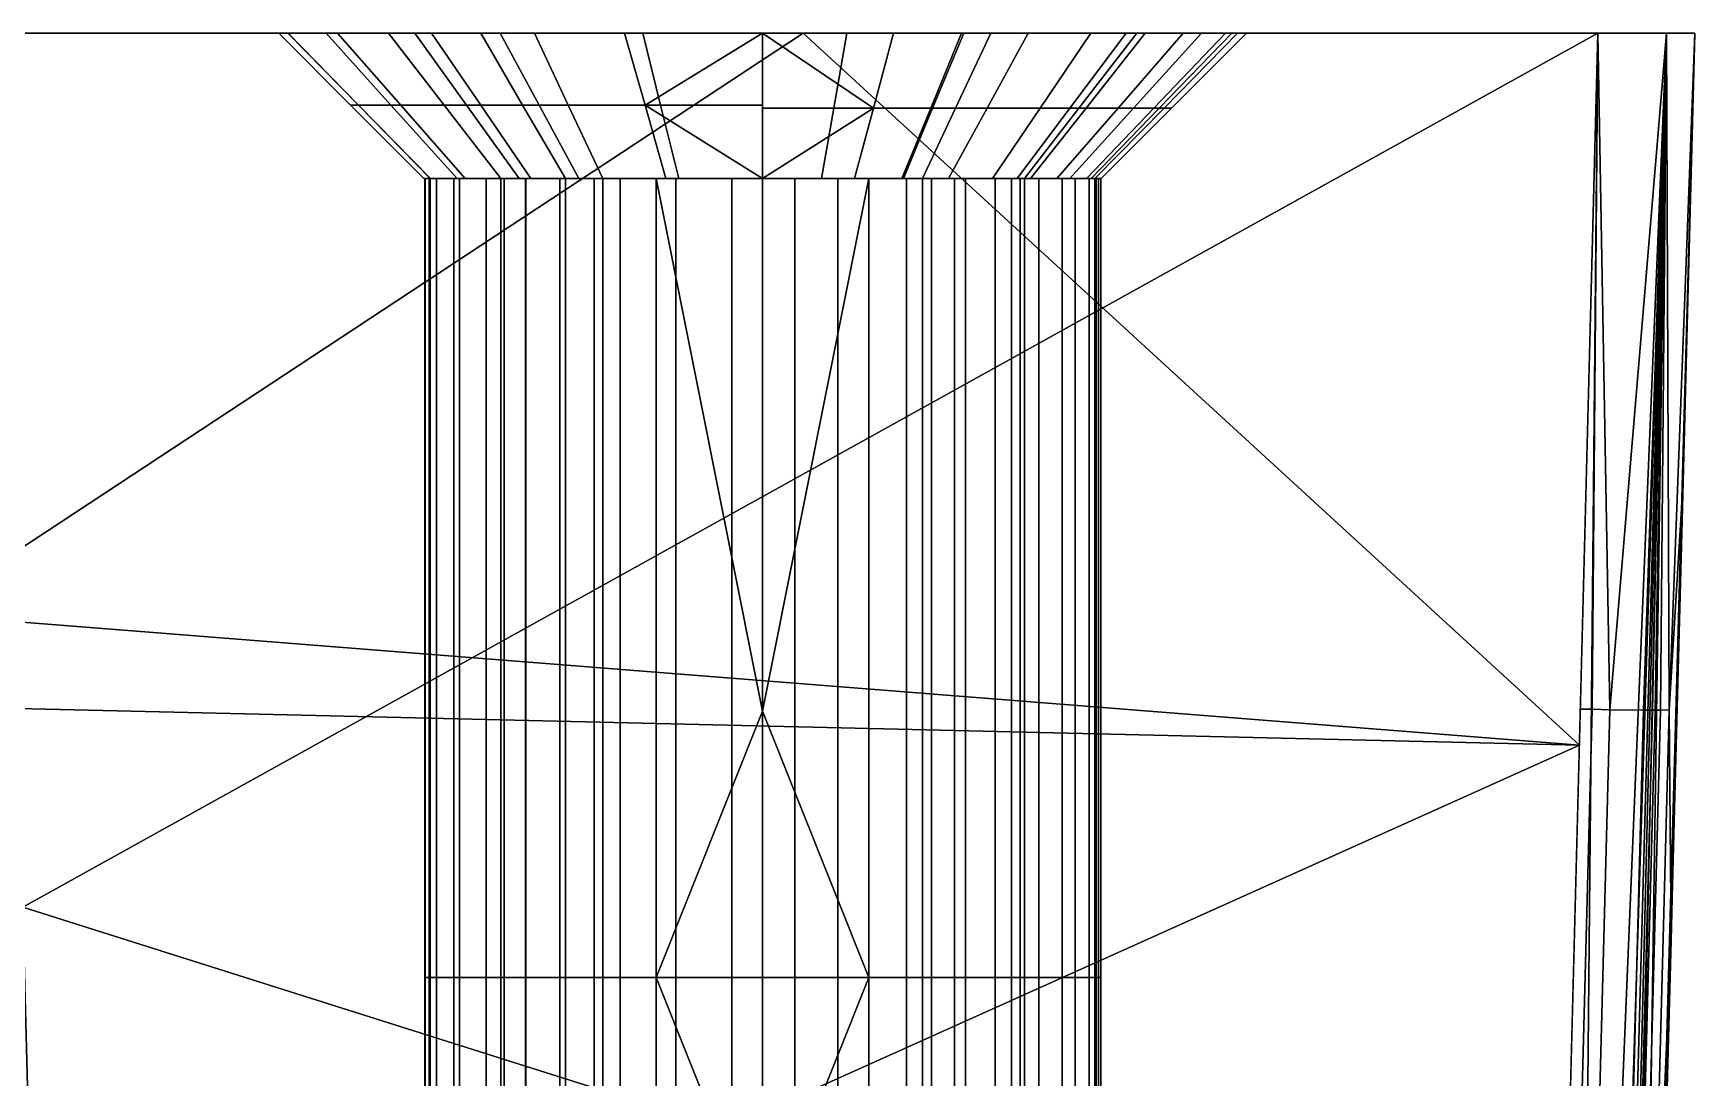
# Model space of a CAD drawing. Extents: x -30.2 to 30.1, y -17.9 to 0.1.
# Drawn here: x 4.23 to 12.81, y -5.26 to 0.13 of the extents above; entities that cross this region are included whole.
import ezdxf

# ---------------------------------------------------------------- set-up
doc = ezdxf.new("R2010")
doc.units = 0
doc.header["$MEASUREMENT"] = 0
doc.layers.add('Pux Jalapa', color=255, linetype='CONTINUOUS')

msp = doc.modelspace()

# ---------------------------------------------------------------- linework, layer by layer
at = {"layer": 'Pux Jalapa'}
for points in [[(0, 0.1319, -7.5642), (12.3144, 0.1319, -7.5642), (4.1789, -4.3812, -7.4461)], [(4.9286, 0.1319, 3.7821), (4.9286, 0.1319, 5.6732), (2.9571, 0.1319, 5.6732), (2.9571, 0.1319, 3.7821)], [(4.9286, 0.1319, 1.8911), (4.9286, 0.1319, 3.7821), (2.9571, 0.1319, 3.7821), (2.9571, 0.1319, 1.8911)], [(4.9286, 0.1319, 0), (4.9286, 0.1319, 1.8911), (2.9571, 0.1319, 1.8911), (2.9571, 0.1319, 0)], [(4.9286, 0.1319, -1.8911), (4.9286, 0.1319, 0), (2.9571, 0.1319, 0), (2.9571, 0.1319, -1.8911)], [(4.9286, 0.1319, -3.7821), (4.9286, 0.1319, -1.8911), (2.9571, 0.1319, -1.8911), (2.9571, 0.1319, -3.7821)], [(4.9286, 0.1319, -5.6732), (4.9286, 0.1319, -3.7821), (2.9571, 0.1319, -3.7821), (2.9571, 0.1319, -5.6732)], [(2.9571, 0.1319, 5.6732), (4.9286, 0.1319, 5.6732), (3.6219, 0.1319, 7.5642)], [(4.9286, 0.1319, -5.6732), (2.9571, 0.1319, -5.6732), (3.6219, 0.1319, -7.5642)], [(5.0706, 0.1319, 7.5642), (3.6219, 0.1319, 7.5642), (4.9286, 0.1319, 5.6732)], [(3.6219, 0.1319, -7.5642), (5.0706, 0.1319, -7.5642), (4.9286, 0.1319, -5.6732)], [(8.2096, 0.1319, 7.5642), (4.1048, 0.1319, 7.5642), (3.6522, -2.8681, 7.4857)], [(12.2182, -3.5435, 7.468), (8.2096, 0.1319, 7.5642), (3.6522, -2.8681, 7.4857)], [(12.3144, 0.1319, -7.5642), (12.1304, -6.8943, -7.3802), (4.1789, -4.3812, -7.4461)], [(6.9, 0.1319, 3.7821), (6.9, 0.1319, 5.6732), (4.9286, 0.1319, 5.6732), (4.9286, 0.1319, 3.7821)], [(6.9, 0.1319, -5.6732), (6.9, 0.1319, -3.7821), (4.9286, 0.1319, -3.7821), (4.9286, 0.1319, -5.6732)], [(6.5194, 0.1319, 7.5642), (5.0706, 0.1319, 7.5642), (4.9286, 0.1319, 5.6732)], [(5.0706, 0.1319, -7.5642), (6.5194, 0.1319, -7.5642), (4.9286, 0.1319, -5.6732)], [(6.75, 0.1319, -2.1651), (5.8349, 0.1319, -1.25), (4.9286, 0.1319, -1.8911)], [(5.8349, 0.1319, -1.25), (5.5, 0.1319, 0), (4.9286, 0.1319, 0)], [(5.5, 0.1319, 0), (5.8349, 0.1319, 1.25), (4.9286, 0.1319, 0)], [(5.8349, 0.1319, 1.25), (6.75, 0.1319, 2.1651), (4.9286, 0.1319, 1.8911)], [(4.9286, 0.1319, 5.6732), (6.9, 0.1319, 5.6732), (6.5194, 0.1319, 7.5642)], [(6.9, 0.1319, 3.7821), (4.9286, 0.1319, 3.7821), (6.75, 0.1319, 2.1651)], [(4.9286, 0.1319, 3.7821), (4.9286, 0.1319, 1.8911), (6.75, 0.1319, 2.1651)], [(4.9286, 0.1319, 1.8911), (4.9286, 0.1319, 0), (5.8349, 0.1319, 1.25)], [(4.9286, 0.1319, 0), (4.9286, 0.1319, -1.8911), (5.8349, 0.1319, -1.25)], [(4.9286, 0.1319, -1.8911), (4.9286, 0.1319, -3.7821), (6.75, 0.1319, -2.1651)], [(4.9286, 0.1319, -3.7821), (6.9, 0.1319, -3.7821), (6.75, 0.1319, -2.1651)], [(6.9, 0.1319, -5.6732), (4.9286, 0.1319, -5.6732), (6.5194, 0.1319, -7.5642)], [(5.501, 0.1319, -0.069), (5.8718, -0.2391, -0.0588), (5.9119, -0.2391, -0.4153), (5.548, 0.1319, -0.4877)], [(5.549, 0.1319, 0.4926), (5.9128, -0.2391, 0.4195), (5.8718, -0.2391, -0.0588), (5.501, 0.1319, -0.069)], [(5.548, 0.1319, -0.4877), (5.9119, -0.2391, -0.4153), (6.0799, -0.2391, -0.9197), (5.7453, 0.1319, -1.08)], [(5.8048, 0.1319, 1.1963), (6.1306, -0.2391, 1.0187), (5.9128, -0.2391, 0.4195), (5.549, 0.1319, 0.4926)], [(5.7453, 0.1319, -1.08), (6.0799, -0.2391, -0.9197), (6.4708, -0.2391, -1.4812), (6.2042, 0.1319, -1.7393)], [(6.0675, 0.1319, 1.586), (6.3543, -0.2391, 1.3506), (6.1306, -0.2391, 1.0187), (5.8048, 0.1319, 1.1963)], [(6.2905, 0.1319, 1.8242), (6.5442, -0.2391, 1.5535), (6.3543, -0.2391, 1.3506), (6.0675, 0.1319, 1.586)], [(6.2042, 0.1319, -1.7393), (6.4708, -0.2391, -1.4812), (6.7604, -0.2391, -1.7308), (6.5443, 0.1319, -2.0325)], [(6.6444, 0.1319, 2.1006), (6.8456, -0.2391, 1.7888), (6.5442, -0.2391, 1.5535), (6.2905, 0.1319, 1.8242)], [(7.9681, 0.1319, 7.5642), (6.5194, 0.1319, 7.5642), (6.9, 0.1319, 5.6732)], [(6.5194, 0.1319, -7.5642), (7.9681, 0.1319, -7.5642), (6.9, 0.1319, -5.6732)], [(6.5443, 0.1319, -2.0325), (6.7604, -0.2391, -1.7308), (6.9964, -0.2391, -1.8776), (6.8215, 0.1319, -2.2048)], [(7.3806, 0.1319, 2.4221), (7.4726, -0.2391, 2.0626), (6.8456, -0.2391, 1.7888), (6.6444, 0.1319, 2.1006)], [(8, 0.1319, -2.5), (6.75, 0.1319, -2.1651), (6.9, 0.1319, -3.7821)], [(6.75, 0.1319, 2.1651), (8, 0.1319, 2.5), (6.9, 0.1319, 3.7821)], [(6.8215, 0.1319, -2.2048), (6.9964, -0.2391, -1.8776), (7.3926, -0.2391, -2.0405), (7.2868, 0.1319, -2.3961)], [(8.8714, 0.1319, 3.7821), (8.8714, 0.1319, 5.6732), (6.9, 0.1319, 5.6732), (6.9, 0.1319, 3.7821)], [(8.8714, 0.1319, -5.6732), (8.8714, 0.1319, -3.7821), (6.9, 0.1319, -3.7821), (6.9, 0.1319, -5.6732)], [(6.9, 0.1319, 5.6732), (8.8714, 0.1319, 5.6732), (7.9681, 0.1319, 7.5642)], [(8.8714, 0.1319, 3.7821), (6.9, 0.1319, 3.7821), (8, 0.1319, 2.5)], [(6.9, 0.1319, -3.7821), (8.8714, 0.1319, -3.7821), (8, 0.1319, -2.5)], [(8.8714, 0.1319, -5.6732), (6.9, 0.1319, -5.6732), (7.9681, 0.1319, -7.5642)], [(8, 0.1319, -2.5), (7.2868, 0.1319, -2.3961), (7.3926, -0.2391, -2.0405)], [(8, 0.1319, 2.5), (8, -0.2391, 2.129), (7.4726, -0.2391, 2.0626), (7.3806, 0.1319, 2.4221)], [(8, -0.6181, -1.75), (8, 0.1319, -2.5), (7.3926, -0.2391, -2.0405)], [(9.4169, 0.1319, 7.5642), (7.9681, 0.1319, 7.5642), (8.8714, 0.1319, 5.6732)], [(7.9681, 0.1319, -7.5642), (9.4169, 0.1319, -7.5642), (8.8714, 0.1319, -5.6732)], [(8.4354, 0.1319, 2.4618), (8.3681, -0.2545, 2.0813), (8, -0.2545, 2.1136), (8, 0.1319, 2.5)], [(8, 0.1319, -2.5), (8, -0.6181, -1.75), (8.5719, -0.2545, -2.0347)], [(8.6765, 0.1319, -2.4067), (8, 0.1319, -2.5), (8.5719, -0.2545, -2.0347)], [(8, 0.1319, 2.5), (9.25, 0.1319, 2.1651), (8.8714, 0.1319, 3.7821)], [(9.25, 0.1319, -2.1651), (8, 0.1319, -2.5), (8.8714, 0.1319, -3.7821)], [(12.2182, -3.5435, 7.468), (12.3144, 0.1319, 7.5642), (8.2096, 0.1319, 7.5642)], [(9.0384, 0.1319, 2.2741), (8.8779, -0.2545, 1.9226), (8.3681, -0.2545, 2.0813), (8.4354, 0.1319, 2.4618)], [(8.6765, 0.1319, -2.4067), (8.5719, -0.2545, -2.0347), (8.8684, -0.2545, -1.927), (9.0271, 0.1319, -2.2793)], [(9.0271, 0.1319, -2.2793), (8.8684, -0.2545, -1.927), (8.9963, -0.2545, -1.864), (9.1785, 0.1319, -2.2048)], [(10.8428, 0.1319, 3.7821), (10.8428, 0.1319, 5.6732), (8.8714, 0.1319, 5.6732), (8.8714, 0.1319, 3.7821)], [(10.8428, 0.1319, -5.6732), (10.8428, 0.1319, -3.7821), (8.8714, 0.1319, -3.7821), (8.8714, 0.1319, -5.6732)], [(8.8714, 0.1319, 5.6732), (10.8428, 0.1319, 5.6732), (9.4169, 0.1319, 7.5642)], [(10.8428, 0.1319, 3.7821), (8.8714, 0.1319, 3.7821), (9.25, 0.1319, 2.1651)], [(8.8714, 0.1319, -3.7821), (10.8428, 0.1319, -3.7821), (9.25, 0.1319, -2.1651)], [(10.8428, 0.1319, -5.6732), (8.8714, 0.1319, -5.6732), (9.4169, 0.1319, -7.5642)], [(9.6956, 0.1319, 1.8371), (9.4335, -0.2545, 1.5531), (8.8779, -0.2545, 1.9226), (9.0384, 0.1319, 2.2741)], [(9.1785, 0.1319, -2.2048), (8.9963, -0.2545, -1.864), (9.1592, -0.2545, -1.7674), (9.3711, 0.1319, -2.0905)], [(9.3711, 0.1319, -2.0905), (9.1592, -0.2545, -1.7674), (9.587, -0.2545, -1.396), (9.8771, 0.1319, -1.6512)], [(9.25, 0.1319, 2.1651), (10.1651, 0.1319, 1.25), (10.8428, 0.1319, 3.7821)], [(10.1651, 0.1319, -1.25), (9.25, 0.1319, -2.1651), (10.8428, 0.1319, -3.7821)], [(10.8656, 0.1319, 7.5642), (9.4169, 0.1319, 7.5642), (10.8428, 0.1319, 5.6732)], [(9.4169, 0.1319, -7.5642), (10.8656, 0.1319, -7.5642), (10.8428, 0.1319, -5.6732)], [(9.9325, 0.1319, 1.586), (9.6338, -0.2545, 1.3409), (9.4335, -0.2545, 1.5531), (9.6956, 0.1319, 1.8371)], [(9.8771, 0.1319, -1.6512), (9.587, -0.2545, -1.396), (9.9161, -0.2545, -0.8921), (10.2664, 0.1319, -1.0551)], [(9.9758, 0.1319, 1.5317), (9.6704, -0.2545, 1.295), (9.6338, -0.2545, 1.3409), (9.9325, 0.1319, 1.586)], [(10.1714, 0.1319, 1.2389), (9.8358, -0.2545, 1.0474), (9.6704, -0.2545, 1.295), (9.9758, 0.1319, 1.5317)], [(10.3906, 0.1319, 0.7314), (10.0211, -0.2545, 0.6183), (9.8358, -0.2545, 1.0474), (10.1714, 0.1319, 1.2389)], [(10.2664, 0.1319, -1.0551), (9.9161, -0.2545, -0.8921), (10.0482, -0.2545, -0.5216), (10.4227, 0.1319, -0.617)], [(10.4985, 0.1319, -0.0858), (10.1124, -0.2545, -0.0725), (10.0211, -0.2545, 0.6183), (10.3906, 0.1319, 0.7314)], [(10.4227, 0.1319, -0.617), (10.0482, -0.2545, -0.5216), (10.073, -0.2545, -0.4123), (10.452, 0.1319, -0.4877)], [(10.452, 0.1319, -0.4877), (10.073, -0.2545, -0.4123), (10.1124, -0.2545, -0.0725), (10.4985, 0.1319, -0.0858)], [(10.1651, 0.1319, 1.25), (10.5, 0.1319, 0), (12.8142, 0.1319, 1.4129)], [(10.5, 0.1319, 0), (10.1651, 0.1319, -1.25), (12.8142, 0.1319, -1.4129)], [(10.8428, 0.1319, -3.7821), (12.8142, 0.1319, -1.4129), (10.1651, 0.1319, -1.25)], [(12.8142, 0.1319, 1.4129), (10.8428, 0.1319, 3.7821), (10.1651, 0.1319, 1.25)], [(12.8142, 0.1319, -1.4129), (12.8142, 0.1319, 0), (10.5, 0.1319, 0)], [(12.8142, 0.1319, 0), (12.8142, 0.1319, 1.4129), (10.5, 0.1319, 0)], [(12.8142, 0.1319, -7.0644), (12.8142, 0.1319, -5.6515), (10.8428, 0.1319, -5.6732)], [(12.8142, 0.1319, -5.6515), (12.8142, 0.1319, -4.2386), (10.8428, 0.1319, -5.6732)], [(12.8142, 0.1319, -4.2386), (12.8142, 0.1319, -2.8258), (10.8428, 0.1319, -3.7821)], [(12.8142, 0.1319, -2.8258), (12.8142, 0.1319, -1.4129), (10.8428, 0.1319, -3.7821)], [(12.8142, 0.1319, 1.4129), (12.8142, 0.1319, 2.8258), (10.8428, 0.1319, 3.7821)], [(12.8142, 0.1319, 2.8258), (12.8142, 0.1319, 4.2386), (10.8428, 0.1319, 3.7821)], [(12.8142, 0.1319, 4.2386), (12.8142, 0.1319, 5.6515), (10.8428, 0.1319, 5.6732)], [(12.8142, 0.1319, 5.6515), (12.8142, 0.1319, 7.0644), (10.8428, 0.1319, 5.6732)], [(10.8428, 0.1319, 5.6732), (10.8428, 0.1319, 3.7821), (12.8142, 0.1319, 4.2386)], [(10.8428, 0.1319, -3.7821), (10.8428, 0.1319, -5.6732), (12.8142, 0.1319, -4.2386)], [(10.8656, 0.1319, -7.5642), (12.8142, 0.1319, -7.0644), (10.8428, 0.1319, -5.6732)], [(10.8428, 0.1319, 5.6732), (12.8142, 0.1319, 7.0644), (10.8656, 0.1319, 7.5642)], [(12.3144, 0.1319, -7.5642), (12.8142, 0.1319, -7.0644), (10.8656, 0.1319, -7.5642)], [(12.8142, 0.1319, 7.0644), (12.3144, 0.1319, 7.5642), (10.8656, 0.1319, 7.5642)], [(12.17, -5.3812, 7.4199), (12.3144, 0.1319, 7.5642), (12.2082, -10.8981, 7.2409)], [(12.3144, 0.1319, 7.5642), (12.6679, 0.1319, 7.4179), (12.2082, -10.8981, 7.2409)], [(12.317, -10.8994, 7.1816), (12.2082, -10.8981, 7.2409), (12.6679, 0.1319, 7.4179)], [(12.3144, 0.1319, -7.5642), (12.223, -3.3574, -7.4729), (12.2836, -3.3589, -7.4691)], [(12.2836, -3.3589, -7.4691), (12.3757, -3.3607, -7.4489), (12.3144, 0.1319, -7.5642)], [(12.6679, 0.1319, -7.4179), (12.3144, 0.1319, -7.5642), (12.3757, -3.3607, -7.4489)], [(12.3659, -10.8997, 7.1416), (12.317, -10.8994, 7.1816), (12.6679, 0.1319, 7.4179)], [(12.3973, -10.8996, 7.1097), (12.3659, -10.8997, 7.1416), (12.6679, 0.1319, 7.4179)], [(12.3757, -3.3607, -7.4489), (12.5497, -3.3627, -7.3511), (12.6679, 0.1319, -7.4179)], [(12.4343, -10.8994, 7.0633), (12.3973, -10.8996, 7.1097), (12.6679, 0.1319, 7.4179)], [(12.5065, -10.8973, 6.9118), (12.4343, -10.8994, 7.0633), (12.6679, 0.1319, 7.4179)], [(12.8142, 0.1319, 7.0644), (12.6699, -5.3812, 6.92), (12.5065, -10.8973, 6.9118)], [(12.6679, 0.1319, 7.4179), (12.8142, 0.1319, 7.0644), (12.5065, -10.8973, 6.9118)], [(12.5497, -3.3627, -7.3511), (12.5967, -3.3628, -7.3047), (12.6679, 0.1319, -7.4179)], [(12.5967, -3.3628, -7.3047), (12.6093, -3.3627, -7.29), (12.6679, 0.1319, -7.4179)], [(12.6093, -3.3627, -7.29), (12.6375, -3.3624, -7.2521), (12.6679, 0.1319, -7.4179)], [(12.6375, -3.3624, -7.2521), (12.6815, -3.3615, -7.1717), (12.6679, 0.1319, -7.4179)], [(12.8142, 0.1319, -7.0644), (12.6679, 0.1319, -7.4179), (12.6815, -3.3615, -7.1717)], [(12.7529, -2.2101, -7.0031), (12.8142, 0.1319, -7.0644), (12.6815, -3.3615, -7.1717)], [(12.8142, 0.1319, -5.78), (12.8142, 0.1319, -4.4955), (12.7765, -1.3072, -5.3619)], [(12.8142, 0.1319, -4.4955), (12.8142, 0.1319, -3.2111), (12.7765, -1.3072, -3.5746)], [(12.8142, 0.1319, -3.2111), (12.8142, 0.1319, -1.9267), (12.7765, -1.3072, -1.7873)], [(12.8142, 0.1319, -1.9267), (12.8142, 0.1319, -0.6422), (12.7765, -1.3072, -1.7873)], [(12.8142, 0.1319, -0.6422), (12.8142, 0.1319, 0.6422), (12.7765, -1.3072, 0)], [(12.8142, 0.1319, 0.6422), (12.8142, 0.1319, 1.9267), (12.7765, -1.3072, 1.7873)], [(12.8142, 0.1319, 1.9267), (12.8142, 0.1319, 3.2111), (12.7765, -1.3072, 1.7873)], [(12.8142, 0.1319, 3.2111), (12.8142, 0.1319, 4.4955), (12.7765, -1.3072, 3.5746)], [(12.8142, 0.1319, 4.4955), (12.8142, 0.1319, 5.78), (12.7765, -1.3072, 5.3619)], [(12.7765, -1.3072, 5.3619), (12.7765, -1.3072, 3.5746), (12.8142, 0.1319, 4.4955)], [(12.7765, -1.3072, 3.5746), (12.7765, -1.3072, 1.7873), (12.8142, 0.1319, 3.2111)], [(12.7765, -1.3072, 1.7873), (12.7765, -1.3072, 0), (12.8142, 0.1319, 0.6422)], [(12.7765, -1.3072, 0), (12.7765, -1.3072, -1.7873), (12.8142, 0.1319, -0.6422)], [(12.7765, -1.3072, -1.7873), (12.7765, -1.3072, -3.5746), (12.8142, 0.1319, -3.2111)], [(12.7765, -1.3072, -3.5746), (12.7765, -1.3072, -5.3619), (12.8142, 0.1319, -4.4955)], [(12.7765, -1.3072, -5.3619), (12.7836, -1.0391, -7.0337), (12.8142, 0.1319, -5.78)], [(12.7765, -1.3072, 5.3619), (12.8142, 0.1319, 5.78), (12.7821, -1.0932, 7.0323)], [(12.8142, 0.1319, 5.78), (12.8142, 0.1319, 7.0644), (12.7821, -1.0932, 7.0323)], [(12.7836, -1.0391, -7.0337), (12.8142, 0.1319, -7.0644), (12.8142, 0.1319, -5.78)], [(5.8718, -0.2391, -0.0588), (6.2507, -0.6181, -0.0483), (6.2836, -0.6181, -0.3414), (5.9119, -0.2391, -0.4153)], [(5.9128, -0.2391, 0.4195), (6.2843, -0.6181, 0.3448), (6.2507, -0.6181, -0.0483), (5.8718, -0.2391, -0.0588)], [(5.9119, -0.2391, -0.4153), (6.2836, -0.6181, -0.3414), (6.4217, -0.6181, -0.756), (6.0799, -0.2391, -0.9197)], [(6.1306, -0.2391, 1.0187), (6.4634, -0.6181, 0.8374), (6.2843, -0.6181, 0.3448), (5.9128, -0.2391, 0.4195)], [(6.0799, -0.2391, -0.9197), (6.4217, -0.6181, -0.756), (6.743, -0.6181, -1.2175), (6.4708, -0.2391, -1.4812)], [(6.3543, -0.2391, 1.3506), (6.6472, -0.6181, 1.1102), (6.4634, -0.6181, 0.8374), (6.1306, -0.2391, 1.0187)], [(6.5442, -0.2391, 1.5535), (6.8034, -0.6181, 1.2769), (6.6472, -0.6181, 1.1102), (6.3543, -0.2391, 1.3506)], [(6.4708, -0.2391, -1.4812), (6.743, -0.6181, -1.2175), (6.981, -0.6181, -1.4228), (6.7604, -0.2391, -1.7308)], [(6.8456, -0.2391, 1.7888), (7.0511, -0.6181, 1.4704), (6.8034, -0.6181, 1.2769), (6.5442, -0.2391, 1.5535)], [(6.7604, -0.2391, -1.7308), (6.981, -0.6181, -1.4228), (7.1751, -0.6181, -1.5434), (6.9964, -0.2391, -1.8776)], [(7.4726, -0.2391, 2.0626), (7.5664, -0.6181, 1.6954), (7.0511, -0.6181, 1.4704), (6.8456, -0.2391, 1.7888)], [(6.9964, -0.2391, -1.8776), (7.1751, -0.6181, -1.5434), (7.5008, -0.6181, -1.6773), (7.3926, -0.2391, -2.0405)], [(7.5008, -0.6181, -1.6773), (8, -0.6181, -1.75), (7.3926, -0.2391, -2.0405)], [(8, -0.2391, 2.129), (8, -0.6181, 1.75), (7.5664, -0.6181, 1.6954), (7.4726, -0.2391, 2.0626)], [(8.3681, -0.2545, 2.0813), (8.3048, -0.6181, 1.7233), (8, -0.6181, 1.75), (8, -0.2545, 2.1136)], [(8, -0.6181, -1.75), (8.4736, -0.6181, -1.6847), (8.5719, -0.2545, -2.0347)], [(8.8779, -0.2545, 1.9226), (8.7269, -0.6181, 1.5919), (8.3048, -0.6181, 1.7233), (8.3681, -0.2545, 2.0813)], [(8.5719, -0.2545, -2.0347), (8.4736, -0.6181, -1.6847), (8.719, -0.6181, -1.5955), (8.8684, -0.2545, -1.927)], [(8.8684, -0.2545, -1.927), (8.719, -0.6181, -1.5955), (8.8249, -0.6181, -1.5434), (8.9963, -0.2545, -1.864)], [(9.4335, -0.2545, 1.5531), (9.1869, -0.6181, 1.286), (8.7269, -0.6181, 1.5919), (8.8779, -0.2545, 1.9226)], [(8.9963, -0.2545, -1.864), (8.8249, -0.6181, -1.5434), (8.9598, -0.6181, -1.4633), (9.1592, -0.2545, -1.7674)], [(9.1592, -0.2545, -1.7674), (8.9598, -0.6181, -1.4633), (9.314, -0.6181, -1.1558), (9.587, -0.2545, -1.396)], [(9.6338, -0.2545, 1.3409), (9.3528, -0.6181, 1.1102), (9.1869, -0.6181, 1.286), (9.4335, -0.2545, 1.5531)], [(9.587, -0.2545, -1.396), (9.314, -0.6181, -1.1558), (9.5865, -0.6181, -0.7386), (9.9161, -0.2545, -0.8921)], [(9.6704, -0.2545, 1.295), (9.3831, -0.6181, 1.0722), (9.3528, -0.6181, 1.1102), (9.6338, -0.2545, 1.3409)], [(9.8358, -0.2545, 1.0474), (9.52, -0.6181, 0.8672), (9.3831, -0.6181, 1.0722), (9.6704, -0.2545, 1.295)], [(10.0211, -0.2545, 0.6183), (9.6734, -0.6181, 0.512), (9.52, -0.6181, 0.8672), (9.8358, -0.2545, 1.0474)], [(9.9161, -0.2545, -0.8921), (9.5865, -0.6181, -0.7386), (9.6959, -0.6181, -0.4319), (10.0482, -0.2545, -0.5216)], [(10.1124, -0.2545, -0.0725), (9.749, -0.6181, -0.06), (9.6734, -0.6181, 0.512), (10.0211, -0.2545, 0.6183)], [(10.0482, -0.2545, -0.5216), (9.6959, -0.6181, -0.4319), (9.7164, -0.6181, -0.3414), (10.073, -0.2545, -0.4123)], [(10.073, -0.2545, -0.4123), (9.7164, -0.6181, -0.3414), (9.749, -0.6181, -0.06), (10.1124, -0.2545, -0.0725)], [(6.2549, -0.6181, -0.1309), (6.2549, -4.7431, -0.1309), (6.2782, -4.7431, -0.3132), (6.2782, -0.6181, -0.3132)], [(6.2567, -0.6181, 0.1531), (6.2567, -4.7431, 0.1531), (6.2549, -4.7431, -0.1309), (6.2549, -0.6181, -0.1309)], [(6.4344, -0.6181, 0.782), (6.4344, -4.7431, 0.782), (6.2567, -4.7431, 0.1531), (6.2567, -0.6181, 0.1531)], [(6.2782, -0.6181, -0.3132), (6.2782, -4.7431, -0.3132), (6.2836, -4.7431, -0.3414), (6.2836, -0.6181, -0.3414)], [(6.2836, -0.6181, -0.3414), (6.2836, -4.7431, -0.3414), (6.3157, -4.7431, -0.4752), (6.3157, -0.6181, -0.4752)], [(6.3157, -0.6181, -0.4752), (6.3157, -4.7431, -0.4752), (6.4043, -4.7431, -0.7184), (6.4043, -0.6181, -0.7184)], [(6.4043, -0.6181, -0.7184), (6.4043, -4.7431, -0.7184), (6.7762, -4.7431, -1.2509), (6.7762, -0.6181, -1.2509)], [(6.5721, -0.6181, 1.0118), (6.5721, -4.7431, 1.0118), (6.4344, -4.7431, 0.782), (6.4344, -0.6181, 0.782)], [(6.6472, -0.6181, 1.1102), (6.6472, -4.7431, 1.1102), (6.5721, -4.7431, 1.0118), (6.5721, -0.6181, 1.0118)], [(6.6657, -0.6181, 1.1323), (6.6657, -4.7431, 1.1323), (6.6472, -4.7431, 1.1102), (6.6472, -0.6181, 1.1102)], [(6.776, -0.6181, 1.2507), (6.776, -4.7431, 1.2507), (6.6657, -4.7431, 1.1323), (6.6657, -0.6181, 1.1323)], [(6.9519, -0.6181, 1.4014), (6.9519, -4.7431, 1.4014), (6.776, -4.7431, 1.2507), (6.776, -0.6181, 1.2507)], [(6.7762, -0.6181, -1.2509), (6.7762, -4.7431, -1.2509), (6.981, -4.7431, -1.4228), (6.981, -0.6181, -1.4228)], [(7.5517, -0.6181, 1.6916), (7.5517, -4.7431, 1.6916), (6.9519, -4.7431, 1.4014), (6.9519, -0.6181, 1.4014)], [(6.981, -0.6181, -1.4228), (6.981, -4.7431, -1.4228), (7.1302, -4.7431, -1.5185), (7.1302, -0.6181, -1.5185)], [(7.1302, -0.6181, -1.5185), (7.1302, -4.7431, -1.5185), (7.1751, -4.7431, -1.5434), (7.1751, -0.6181, -1.5434)], [(7.1751, -0.6181, -1.5434), (7.1751, -4.7431, -1.5434), (7.2634, -4.7431, -1.5874), (7.2634, -0.6181, -1.5874)], [(7.2634, -0.6181, -1.5874), (7.2634, -4.7431, -1.5874), (7.4509, -4.7431, -1.6616), (7.4509, -0.6181, -1.6616)], [(8, -3.3681, -1.75), (8, -0.6181, -1.75), (7.4509, -0.6181, -1.6616)], [(7.4509, -0.6181, -1.6616), (7.4509, -4.7431, -1.6616), (8, -3.3681, -1.75)], [(7.8407, -0.6181, 1.7427), (7.8407, -4.7431, 1.7427), (7.5517, -4.7431, 1.6916), (7.5517, -0.6181, 1.6916)], [(8, -0.6181, 1.75), (8, -4.7431, 1.75), (7.8407, -4.7431, 1.7427), (7.8407, -0.6181, 1.7427)], [(8.1663, -0.6181, 1.7421), (8.1663, -4.7431, 1.7421), (8, -4.7431, 1.75), (8, -0.6181, 1.75)], [(8, -0.6181, -1.75), (8, -3.3681, -1.75), (8.5478, -0.6181, -1.6621)], [(8.5478, -4.7431, -1.6621), (8.5478, -0.6181, -1.6621), (8, -3.3681, -1.75)], [(8.3885, -0.6181, 1.7063), (8.3885, -4.7431, 1.7063), (8.1663, -4.7431, 1.7421), (8.1663, -0.6181, 1.7421)], [(8.9917, -0.6181, 1.4419), (8.9917, -4.7431, 1.4419), (8.3885, -4.7431, 1.7063), (8.3885, -0.6181, 1.7063)], [(8.5478, -0.6181, -1.6621), (8.5478, -4.7431, -1.6621), (8.7422, -4.7431, -1.5848), (8.7422, -0.6181, -1.5848)], [(8.7422, -0.6181, -1.5848), (8.7422, -4.7431, -1.5848), (8.8249, -4.7431, -1.5434), (8.8249, -0.6181, -1.5434)], [(8.8249, -0.6181, -1.5434), (8.8249, -4.7431, -1.5434), (8.8727, -4.7431, -1.5169), (8.8727, -0.6181, -1.5169)], [(8.8727, -0.6181, -1.5169), (8.8727, -4.7431, -1.5169), (9.047, -4.7431, -1.4023), (9.047, -0.6181, -1.4023)], [(9.2001, -0.6181, 1.2737), (9.2001, -4.7431, 1.2737), (8.9917, -4.7431, 1.4419), (8.9917, -0.6181, 1.4419)], [(9.047, -0.6181, -1.4023), (9.047, -4.7431, -1.4023), (9.2851, -4.7431, -1.1878), (9.2851, -0.6181, -1.1878)], [(9.33, -0.6181, 1.1373), (9.33, -4.7431, 1.1373), (9.2001, -4.7431, 1.2737), (9.2001, -0.6181, 1.2737)], [(9.2851, -0.6181, -1.1878), (9.2851, -4.7431, -1.1878), (9.6134, -4.7431, -0.6778), (9.6134, -0.6181, -0.6778)], [(9.3528, -0.6181, 1.1102), (9.3528, -4.7431, 1.1102), (9.33, -4.7431, 1.1373), (9.33, -0.6181, 1.1373)], [(9.4267, -0.6181, 1.0135), (9.4267, -4.7431, 1.0135), (9.3528, -4.7431, 1.1102), (9.3528, -0.6181, 1.1102)], [(9.5475, -0.6181, 0.8172), (9.5475, -4.7431, 0.8172), (9.4267, -4.7431, 1.0135), (9.4267, -0.6181, 1.0135)], [(9.7348, -0.6181, 0.23), (9.7348, -4.7431, 0.23), (9.5475, -4.7431, 0.8172), (9.5475, -0.6181, 0.8172)], [(9.6134, -0.6181, -0.6778), (9.6134, -4.7431, -0.6778), (9.6865, -4.7431, -0.4671), (9.6865, -0.6181, -0.4671)], [(9.6865, -0.6181, -0.4671), (9.6865, -4.7431, -0.4671), (9.7164, -4.7431, -0.3414), (9.7164, -0.6181, -0.3414)], [(9.7164, -0.6181, -0.3414), (9.7164, -4.7431, -0.3414), (9.7228, -4.7431, -0.3072), (9.7228, -0.6181, -0.3072)], [(9.7228, -0.6181, -0.3072), (9.7228, -4.7431, -0.3072), (9.7472, -4.7431, -0.0996), (9.7472, -0.6181, -0.0996)], [(9.7472, -0.6181, -0.0996), (9.7472, -4.7431, -0.0996), (9.7348, -4.7431, 0.23), (9.7348, -0.6181, 0.23)], [(12.7821, -1.0932, 7.0323), (12.7501, -2.3183, 7.0002), (12.7765, -1.3072, 5.3619)], [(12.7529, -2.2101, -7.0031), (12.7836, -1.0391, -7.0337), (12.7765, -1.3072, -5.3619)], [(12.7389, -2.7464, 3.5746), (12.7765, -1.3072, 3.5746), (12.7765, -1.3072, 5.3619), (12.7389, -2.7464, 5.3619)], [(12.7389, -2.7464, 1.7873), (12.7765, -1.3072, 1.7873), (12.7765, -1.3072, 3.5746), (12.7389, -2.7464, 3.5746)], [(12.7389, -2.7464, 0), (12.7765, -1.3072, 0), (12.7765, -1.3072, 1.7873), (12.7389, -2.7464, 1.7873)], [(12.7389, -2.7464, -1.7873), (12.7765, -1.3072, -1.7873), (12.7765, -1.3072, 0), (12.7389, -2.7464, 0)], [(12.7389, -2.7464, -3.5746), (12.7765, -1.3072, -3.5746), (12.7765, -1.3072, -1.7873), (12.7389, -2.7464, -1.7873)], [(12.7389, -2.7464, -5.3619), (12.7765, -1.3072, -5.3619), (12.7765, -1.3072, -3.5746), (12.7389, -2.7464, -3.5746)], [(12.7389, -2.7464, 5.3619), (12.7765, -1.3072, 5.3619), (12.7501, -2.3183, 7.0002)], [(12.7765, -1.3072, -5.3619), (12.7389, -2.7464, -5.3619), (12.7529, -2.2101, -7.0031)], [(12.6916, -4.5522, -6.9417), (12.7529, -2.2101, -7.0031), (12.6815, -3.3615, -7.1717)], [(12.7222, -3.3812, -6.9724), (12.7529, -2.2101, -7.0031), (12.7389, -2.7464, -5.3619)], [(12.7501, -2.3183, 7.0002), (12.718, -3.5435, 6.9682), (12.7389, -2.7464, 5.3619)], [(12.7012, -4.1855, 3.5746), (12.7389, -2.7464, 3.5746), (12.7389, -2.7464, 5.3619), (12.7012, -4.1855, 5.3619)], [(12.7012, -4.1855, 1.7873), (12.7389, -2.7464, 1.7873), (12.7389, -2.7464, 3.5746), (12.7012, -4.1855, 3.5746)], [(12.7012, -4.1855, 0), (12.7389, -2.7464, 0), (12.7389, -2.7464, 1.7873), (12.7012, -4.1855, 1.7873)], [(12.7012, -4.1855, -1.7873), (12.7389, -2.7464, -1.7873), (12.7389, -2.7464, 0), (12.7012, -4.1855, 0)], [(12.7012, -4.1855, -3.5746), (12.7389, -2.7464, -3.5746), (12.7389, -2.7464, -1.7873), (12.7012, -4.1855, -1.7873)], [(12.7012, -4.1855, -5.3619), (12.7389, -2.7464, -5.3619), (12.7389, -2.7464, -3.5746), (12.7012, -4.1855, -3.5746)], [(12.7012, -4.1855, 5.3619), (12.7389, -2.7464, 5.3619), (12.718, -3.5435, 6.9682)], [(12.7389, -2.7464, -5.3619), (12.7012, -4.1855, -5.3619), (12.7222, -3.3812, -6.9724)], [(3.6522, -2.8681, 7.4857), (4.1521, -3.355, 7.4729), (12.2182, -3.5435, 7.468)], [(4.1521, -3.355, 7.4729), (4.2508, -7.1246, 7.3742), (12.2182, -3.5435, 7.468)], [(8, -6.1181, -1.75), (8, -3.3681, -1.75), (7.4509, -4.7431, -1.6616)], [(8, -3.3681, -1.75), (8, -6.1181, -1.75), (8.5478, -4.7431, -1.6621)], [(12.191, -6.8957, -7.3765), (12.2836, -3.3589, -7.4691), (12.223, -3.3574, -7.4729), (12.1304, -6.8943, -7.3802)], [(12.2831, -6.8976, -7.3563), (12.3757, -3.3607, -7.4489), (12.2836, -3.3589, -7.4691), (12.191, -6.8957, -7.3765)], [(12.4571, -6.8996, -7.2585), (12.5497, -3.3627, -7.3511), (12.3757, -3.3607, -7.4489), (12.2831, -6.8976, -7.3563)], [(12.5041, -6.8996, -7.2121), (12.5967, -3.3628, -7.3047), (12.5497, -3.3627, -7.3511), (12.4571, -6.8996, -7.2585)], [(12.5167, -6.8996, -7.1974), (12.6093, -3.3627, -7.29), (12.5967, -3.3628, -7.3047), (12.5041, -6.8996, -7.2121)], [(12.5449, -6.8993, -7.1595), (12.6375, -3.3624, -7.2521), (12.6093, -3.3627, -7.29), (12.5167, -6.8996, -7.1974)], [(12.5889, -6.8984, -7.0791), (12.6815, -3.3615, -7.1717), (12.6375, -3.3624, -7.2521), (12.5449, -6.8993, -7.1595)], [(12.6815, -3.3615, -7.1717), (12.5889, -6.8984, -7.0791), (12.6916, -4.5522, -6.9417)], [(12.6916, -4.5522, -6.9417), (12.7222, -3.3812, -6.9724), (12.7012, -4.1855, -5.3619)], [(12.1219, -7.2189, 7.3717), (12.2182, -3.5435, 7.468), (4.2508, -7.1246, 7.3742)], [(12.718, -3.5435, 6.9682), (12.6859, -4.7686, 6.9361), (12.7012, -4.1855, 5.3619)], [(12.6635, -5.6246, 3.5746), (12.7012, -4.1855, 3.5746), (12.7012, -4.1855, 5.3619), (12.6635, -5.6246, 5.3619)], [(12.6635, -5.6246, 1.7873), (12.7012, -4.1855, 1.7873), (12.7012, -4.1855, 3.5746), (12.6635, -5.6246, 3.5746)], [(12.6635, -5.6246, 0), (12.7012, -4.1855, 0), (12.7012, -4.1855, 1.7873), (12.6635, -5.6246, 1.7873)], [(12.6635, -5.6246, -1.7873), (12.7012, -4.1855, -1.7873), (12.7012, -4.1855, 0), (12.6635, -5.6246, 0)], [(12.6635, -5.6246, -3.5746), (12.7012, -4.1855, -3.5746), (12.7012, -4.1855, -1.7873), (12.6635, -5.6246, -1.7873)], [(12.6635, -5.6246, -5.3619), (12.7012, -4.1855, -5.3619), (12.7012, -4.1855, -3.5746), (12.6635, -5.6246, -3.5746)], [(12.6635, -5.6246, 5.3619), (12.7012, -4.1855, 5.3619), (12.6859, -4.7686, 6.9361)], [(12.7012, -4.1855, -5.3619), (12.6635, -5.6246, -5.3619), (12.6916, -4.5522, -6.9417)], [(12.1304, -6.8943, -7.3802), (4.2448, -6.8943, -7.3802), (4.1789, -4.3812, -7.4461)], [(12.6302, -6.8943, -6.8804), (12.6916, -4.5522, -6.9417), (12.5889, -6.8984, -7.0791)], [(12.6609, -5.7232, -6.9111), (12.6916, -4.5522, -6.9417), (12.6635, -5.6246, -5.3619)], [(6.2549, -4.7431, -0.1309), (6.2549, -8.8681, -0.1309), (6.2782, -8.8681, -0.3132), (6.2782, -4.7431, -0.3132)], [(6.2567, -4.7431, 0.1531), (6.2567, -8.8681, 0.1531), (6.2549, -8.8681, -0.1309), (6.2549, -4.7431, -0.1309)], [(6.4344, -4.7431, 0.782), (6.4344, -8.8681, 0.782), (6.2567, -8.8681, 0.1531), (6.2567, -4.7431, 0.1531)], [(6.2782, -4.7431, -0.3132), (6.2782, -8.8681, -0.3132), (6.2836, -8.8681, -0.3414), (6.2836, -4.7431, -0.3414)], [(6.2836, -4.7431, -0.3414), (6.2836, -8.8681, -0.3414), (6.3157, -8.8681, -0.4752), (6.3157, -4.7431, -0.4752)], [(6.3157, -4.7431, -0.4752), (6.3157, -8.8681, -0.4752), (6.4043, -8.8681, -0.7184), (6.4043, -4.7431, -0.7184)], [(6.4043, -4.7431, -0.7184), (6.4043, -8.8681, -0.7184), (6.7762, -8.8681, -1.2509), (6.7762, -4.7431, -1.2509)], [(6.5721, -4.7431, 1.0118), (6.5721, -8.8681, 1.0118), (6.4344, -8.8681, 0.782), (6.4344, -4.7431, 0.782)], [(6.6472, -4.7431, 1.1102), (6.6472, -8.8681, 1.1102), (6.5721, -8.8681, 1.0118), (6.5721, -4.7431, 1.0118)], [(6.6657, -4.7431, 1.1323), (6.6657, -8.8681, 1.1323), (6.6472, -8.8681, 1.1102), (6.6472, -4.7431, 1.1102)], [(6.776, -4.7431, 1.2507), (6.776, -8.8681, 1.2507), (6.6657, -8.8681, 1.1323), (6.6657, -4.7431, 1.1323)], [(6.9519, -4.7431, 1.4014), (6.9519, -8.8681, 1.4014), (6.776, -8.8681, 1.2507), (6.776, -4.7431, 1.2507)], [(6.7762, -4.7431, -1.2509), (6.7762, -8.8681, -1.2509), (6.981, -8.8681, -1.4228), (6.981, -4.7431, -1.4228)], [(7.5517, -4.7431, 1.6916), (7.5517, -8.8681, 1.6916), (6.9519, -8.8681, 1.4014), (6.9519, -4.7431, 1.4014)], [(6.981, -4.7431, -1.4228), (6.981, -8.8681, -1.4228), (7.1302, -8.8681, -1.5185), (7.1302, -4.7431, -1.5185)], [(7.1302, -4.7431, -1.5185), (7.1302, -8.8681, -1.5185), (7.1751, -8.8681, -1.5434), (7.1751, -4.7431, -1.5434)], [(7.1751, -4.7431, -1.5434), (7.1751, -8.8681, -1.5434), (7.2634, -8.8681, -1.5874), (7.2634, -4.7431, -1.5874)], [(7.2634, -4.7431, -1.5874), (7.2634, -8.8681, -1.5874), (7.4509, -8.8681, -1.6616), (7.4509, -4.7431, -1.6616)], [(7.4509, -4.7431, -1.6616), (7.4509, -8.8681, -1.6616), (8, -6.1181, -1.75)], [(7.8407, -4.7431, 1.7427), (7.8407, -8.8681, 1.7427), (7.5517, -8.8681, 1.6916), (7.5517, -4.7431, 1.6916)], [(8, -4.7431, 1.75), (8, -8.8681, 1.75), (7.8407, -8.8681, 1.7427), (7.8407, -4.7431, 1.7427)], [(8.1663, -4.7431, 1.7421), (8.1663, -8.8681, 1.7421), (8, -8.8681, 1.75), (8, -4.7431, 1.75)], [(8.5478, -8.8681, -1.6621), (8.5478, -4.7431, -1.6621), (8, -6.1181, -1.75)], [(8.3885, -4.7431, 1.7063), (8.3885, -8.8681, 1.7063), (8.1663, -8.8681, 1.7421), (8.1663, -4.7431, 1.7421)], [(8.9917, -4.7431, 1.4419), (8.9917, -8.8681, 1.4419), (8.3885, -8.8681, 1.7063), (8.3885, -4.7431, 1.7063)], [(8.5478, -4.7431, -1.6621), (8.5478, -8.8681, -1.6621), (8.7422, -8.8681, -1.5848), (8.7422, -4.7431, -1.5848)], [(8.7422, -4.7431, -1.5848), (8.7422, -8.8681, -1.5848), (8.8249, -8.8681, -1.5434), (8.8249, -4.7431, -1.5434)], [(8.8249, -4.7431, -1.5434), (8.8249, -8.8681, -1.5434), (8.8727, -8.8681, -1.5169), (8.8727, -4.7431, -1.5169)], [(8.8727, -4.7431, -1.5169), (8.8727, -8.8681, -1.5169), (9.047, -8.8681, -1.4023), (9.047, -4.7431, -1.4023)], [(9.2001, -4.7431, 1.2737), (9.2001, -8.8681, 1.2737), (8.9917, -8.8681, 1.4419), (8.9917, -4.7431, 1.4419)], [(9.047, -4.7431, -1.4023), (9.047, -8.8681, -1.4023), (9.2851, -8.8681, -1.1878), (9.2851, -4.7431, -1.1878)], [(9.33, -4.7431, 1.1373), (9.33, -8.8681, 1.1373), (9.2001, -8.8681, 1.2737), (9.2001, -4.7431, 1.2737)], [(9.2851, -4.7431, -1.1878), (9.2851, -8.8681, -1.1878), (9.6134, -8.8681, -0.6778), (9.6134, -4.7431, -0.6778)], [(9.3528, -4.7431, 1.1102), (9.3528, -8.8681, 1.1102), (9.33, -8.8681, 1.1373), (9.33, -4.7431, 1.1373)], [(9.4267, -4.7431, 1.0135), (9.4267, -8.8681, 1.0135), (9.3528, -8.8681, 1.1102), (9.3528, -4.7431, 1.1102)], [(9.5475, -4.7431, 0.8172), (9.5475, -8.8681, 0.8172), (9.4267, -8.8681, 1.0135), (9.4267, -4.7431, 1.0135)], [(9.7348, -4.7431, 0.23), (9.7348, -8.8681, 0.23), (9.5475, -8.8681, 0.8172), (9.5475, -4.7431, 0.8172)], [(9.6134, -4.7431, -0.6778), (9.6134, -8.8681, -0.6778), (9.6865, -8.8681, -0.4671), (9.6865, -4.7431, -0.4671)], [(9.6865, -4.7431, -0.4671), (9.6865, -8.8681, -0.4671), (9.7164, -8.8681, -0.3414), (9.7164, -4.7431, -0.3414)], [(9.7164, -4.7431, -0.3414), (9.7164, -8.8681, -0.3414), (9.7228, -8.8681, -0.3072), (9.7228, -4.7431, -0.3072)], [(9.7228, -4.7431, -0.3072), (9.7228, -8.8681, -0.3072), (9.7472, -8.8681, -0.0996), (9.7472, -4.7431, -0.0996)], [(9.7472, -4.7431, -0.0996), (9.7472, -8.8681, -0.0996), (9.7348, -8.8681, 0.23), (9.7348, -4.7431, 0.23)], [(12.6859, -4.7686, 6.9361), (12.6538, -5.9937, 6.904), (12.6635, -5.6246, 5.3619)]]:
    msp.add_3dface(points, dxfattribs=at)

doc.saveas('drawing.dxf')
